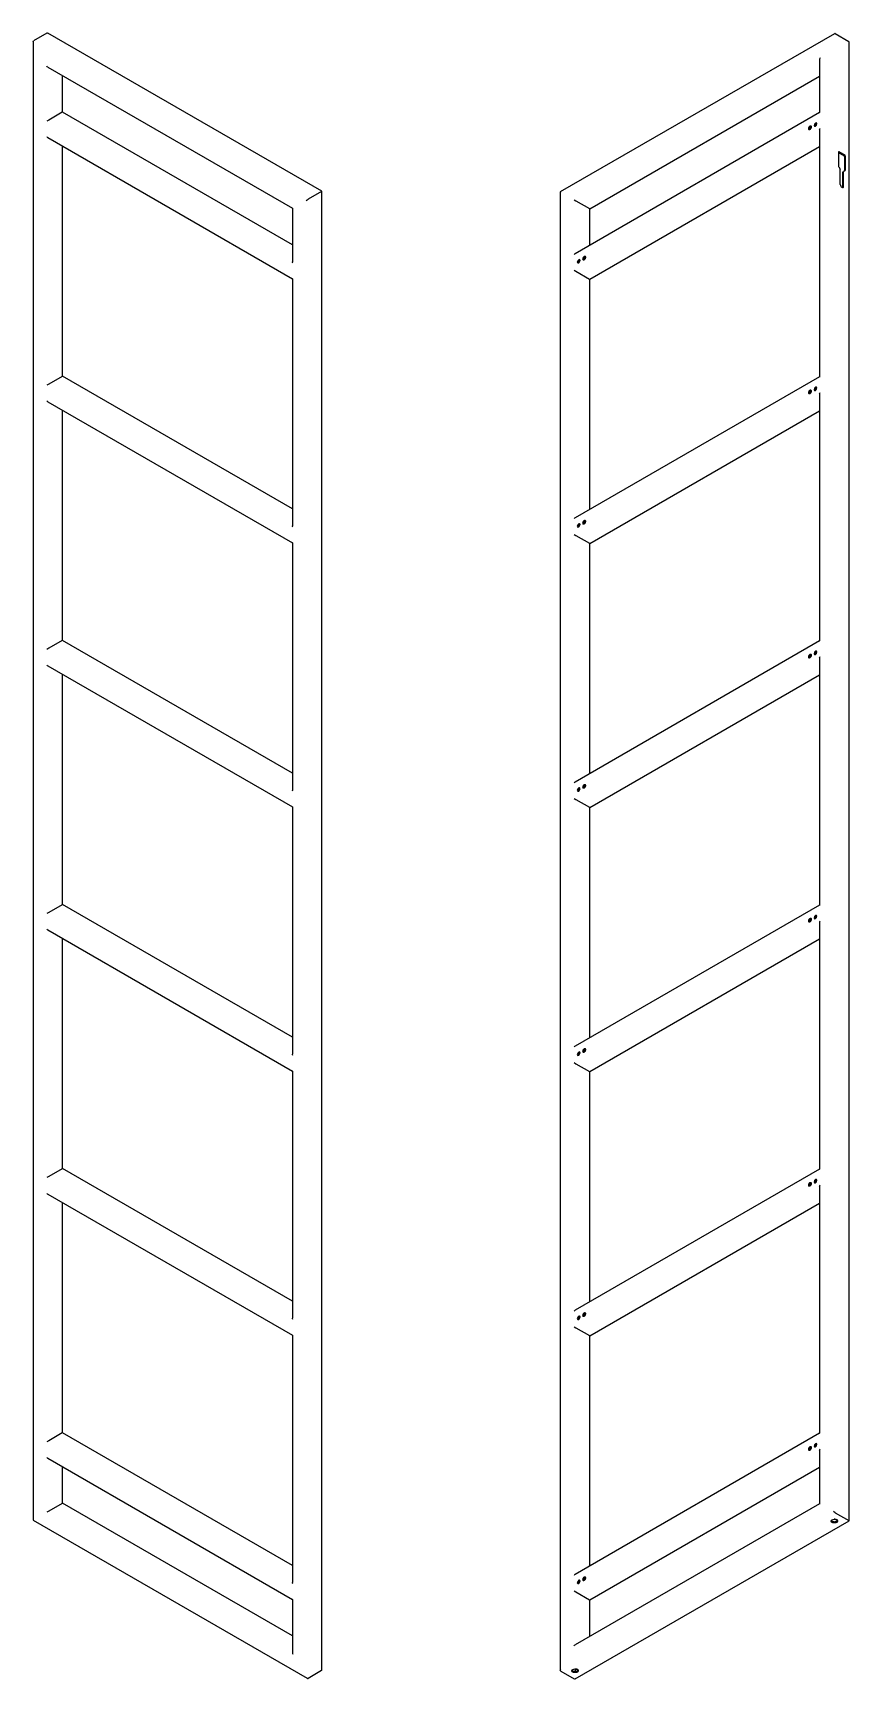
# Model space of a CAD drawing. Header units: inches. Extents: x 6 to 1987, y -21 to 287.
# Drawn here: x 1020.3 to 1099.1, y 97.5 to 256.5 of the extents above; entities that cross this region are included whole.
import ezdxf

# ---------------------------------------------------------------- set-up
doc = ezdxf.new("R2010")
doc.units = ezdxf.units.IN
doc.header["$LTSCALE"] = 12.7
doc.header["$MEASUREMENT"] = 0
doc.linetypes.add('HIDDEN', pattern=[0.15000000000000002, 0.1, -0.05])
doc.layers.add('SURFACE_THREAD_SYMBOLS', color=7, linetype='HIDDEN', lineweight=15)
doc.layers.add('Visible', color=7, linetype='Continuous', lineweight=25)

msp = doc.modelspace()

# ---------------------------------------------------------------- linework, layer by layer
at = {"layer": 'SURFACE_THREAD_SYMBOLS', "extrusion": (0, 0, -1)}
for centre, major_axis in [((1095.321495633643, 247.3119323653601), (0.1041666666666666, 0.180421959121758)), ((1073.519036547058, 234.7242767427243), (0.1041666666666666, 0.180421959121758)), ((1095.321495633643, 221.7964142113687), (0.1041666666666666, 0.180421959121758)), ((1073.519036547058, 209.2087585887329), (0.1041666666666666, 0.180421959121758)), ((1095.321495633643, 196.2808960573772), (0.1041666666666666, 0.180421959121758)), ((1073.519036547058, 183.6932404347415), (0.1041666666666666, 0.180421959121758)), ((1095.321495633643, 170.7653779033858), (0.1041666666666666, 0.180421959121758)), ((1073.519036547058, 158.17772228075), (0.1041666666666666, 0.180421959121758)), ((1095.321495633643, 145.2498597493944), (0.1041666666666666, 0.180421959121758)), ((1073.519036547058, 132.6622041267586), (0.1041666666666666, 0.180421959121758)), ((1095.321495633643, 119.7343415954029), (0.1041666666666666, 0.180421959121758)), ((1097.678518237598, 112.7260792757733), (-0.3333333333333333, -4.043859638385694e-17)), ((1073.519036547058, 107.1466859727672), (0.1041666666666666, 0.180421959121758)), ((1072.635153070575, 98.26728565517813), (-0.3333333333333333, -4.043859638385694e-17))]:
    msp.add_ellipse(centre, major_axis=major_axis, ratio=0.5773502691896258, dxfattribs=at)
at = {"layer": 'Visible'}
for p, q in [((1021.627161650043, 256.4644244744387), (1020.330799217867, 255.715969275255)), ((1048.18027759689, 241.1762513293846), (1021.715549997691, 256.4556689328122)), ((1097.678518237598, 256.4037116319905), (1071.2137906384, 241.1242940285629)), ((1097.766906585247, 256.4124671736171), (1099.063269017422, 255.6640119744333)), ((1020.294187565516, 255.6350449499798), (1020.294187565516, 112.8079298655622)), ((1099.099880669774, 112.7559725647406), (1099.099880669774, 255.5830876491581)), ((1021.715549997691, 253.1731730014824), (1045.337552732539, 239.5350033637197)), ((1096.257155805423, 253.9418396834932), (1096.257155805423, 248.7789494747604)), ((1023.136912429866, 248.830906775582), (1023.136912429866, 252.3525490186499)), ((1074.05651550275, 239.483046062898), (1096.257155805423, 252.3005917178283)), ((1023.100300777515, 248.8097690282413), (1021.803938345339, 248.0613138290576)), ((1023.136912429866, 248.830906775582), (1023.100300777515, 248.8097690282413)), ((1045.337552732539, 236.0133611206518), (1023.136912429866, 248.830906775582)), ((1096.257155805423, 248.7789494747603), (1072.635153070575, 235.1407798369976)), ((1096.293767457775, 248.7578117274196), (1096.257155805423, 248.7789494747603)), ((1021.803938345339, 248.0613138290575), (1021.627161650043, 247.9592517564415)), ((1096.257155805423, 247.1377015090955), (1096.257155805423, 223.2634313207689)), ((1021.715549997691, 246.3690348270846), (1045.337552732539, 232.730865189322)), ((1023.136912429866, 223.3153886215906), (1023.136912429866, 245.5484108442522)), ((1074.05651550275, 232.6789078885003), (1096.257155805423, 245.4964535434306)), ((1098.090997193291, 244.9645046951929), (1098.090997193291, 243.5837482010018)), ((1098.709715626829, 244.6413081319091), (1098.12045997584, 244.9815150406289)), ((1098.621327279181, 244.590277095601), (1098.090997193291, 244.896463313449)), ((1098.099626642507, 243.5547097249579), (1098.244413048096, 243.303932314231)), ((1098.65079006173, 244.539246059293), (1098.65079006173, 243.1584895651019)), ((1098.739178409378, 244.590277095601), (1098.739178409378, 243.2095206014099)), ((1098.253042497312, 241.8431063076879), (1098.253042497312, 243.2748938381871)), ((1098.488744757708, 241.604961471584), (1098.488744757708, 243.0367490020832)), ((1098.497374206924, 243.0558230484713), (1098.585762554573, 243.1068540847793)), ((1098.577133105356, 241.655992507892), (1098.577133105356, 243.0877800383911)), ((1098.730548960162, 243.1904465550218), (1098.585762554573, 243.1068540847793)), ((1046.670526817066, 240.3045963102441), (1046.847303512363, 240.4066583828601)), ((1048.143665944538, 241.1551135820438), (1046.847303512363, 240.4066583828601)), ((1048.143665944538, 241.1551135820439), (1048.18027759689, 241.1762513293846)), ((1048.18027759689, 98.34913624496708), (1048.18027759689, 241.1762513293846)), ((1071.2137906384, 241.1242940285629), (1071.2137906384, 98.29717894414541)), ((1071.2137906384, 241.1242940285629), (1071.250402290751, 241.1031562812222)), ((1072.546764722927, 240.3547010820385), (1072.723541418223, 240.2526390094225)), ((1072.723541418223, 240.2526390094225), (1074.019903850399, 239.5041838102388)), ((1045.337552732539, 239.5350033637197), (1045.374164384891, 239.5561411110604)), ((1045.337552732539, 239.5350033637197), (1045.337552732539, 234.3721131549869)), ((1074.019903850399, 239.5041838102387), (1074.05651550275, 239.483046062898)), ((1074.05651550275, 235.9614038198301), (1074.05651550275, 239.483046062898)), ((1073.483815268373, 234.6085289939664), (1073.524795043194, 234.5848693099424)), ((1045.337552732539, 232.730865189322), (1045.374164384891, 232.7520029366627)), ((1045.337552732539, 232.730865189322), (1045.337552732539, 208.8565950009955)), ((1072.546764722927, 233.5505629076407), (1072.723541418223, 233.4485008350248)), ((1072.723541418223, 233.4485008350248), (1074.019903850399, 232.700045635841)), ((1074.019903850399, 232.700045635841), (1074.05651550275, 232.6789078885003)), ((1074.05651550275, 210.4458856658387), (1074.05651550275, 232.6789078885003)), ((1023.100300777515, 223.2942508742499), (1021.803938345339, 222.5457956750661)), ((1023.136912429866, 223.3153886215906), (1023.100300777515, 223.2942508742499)), ((1045.337552732539, 210.4978429666604), (1023.136912429866, 223.3153886215906)), ((1096.257155805423, 223.2634313207689), (1072.635153070575, 209.6252616830062)), ((1096.293767457775, 223.2422935734282), (1096.257155805423, 223.2634313207689)), ((1021.803938345339, 222.5457956750661), (1021.627161650043, 222.4437336024502)), ((1096.257155805423, 221.622183355104), (1096.257155805423, 197.7479131667775)), ((1021.715549997691, 220.8535166730932), (1045.337552732539, 207.2153470353305)), ((1023.136912429866, 197.7998704675992), (1023.136912429866, 220.0328926902608)), ((1074.05651550275, 207.1633897345089), (1096.257155805423, 219.9809353894391)), ((1073.483815268373, 209.0930108399749), (1073.524795043194, 209.069351155951)), ((1045.337552732539, 207.2153470353306), (1045.374164384891, 207.2364847826713)), ((1045.337552732539, 207.2153470353305), (1045.337552732539, 183.341076847004)), ((1072.546764722927, 208.0350447536493), (1072.723541418223, 207.9329826810333)), ((1072.723541418223, 207.9329826810333), (1074.019903850399, 207.1845274818496)), ((1074.019903850399, 207.1845274818496), (1074.05651550275, 207.1633897345089)), ((1074.05651550275, 184.9303675118472), (1074.05651550275, 207.1633897345089)), ((1023.100300777515, 197.7787327202585), (1021.803938345339, 197.0302775210747)), ((1023.136912429866, 197.7998704675991), (1023.100300777515, 197.7787327202584)), ((1045.337552732539, 184.9823248126689), (1023.136912429866, 197.7998704675992)), ((1096.257155805423, 197.7479131667775), (1072.635153070575, 184.1097435290148)), ((1096.293767457775, 197.7267754194368), (1096.257155805423, 197.7479131667775)), ((1021.803938345339, 197.0302775210747), (1021.627161650043, 196.9282154484587)), ((1096.257155805423, 196.1066652011126), (1096.257155805423, 172.232395012786)), ((1021.715549997691, 195.3379985191018), (1045.337552732539, 181.6998288813391)), ((1023.136912429866, 172.2843523136077), (1023.136912429866, 194.5173745362694)), ((1074.05651550275, 181.6478715805175), (1096.257155805423, 194.4654172354477)), ((1073.483815268373, 183.5774926859835), (1073.524795043194, 183.5538330019596)), ((1045.337552732539, 181.6998288813391), (1045.374164384891, 181.7209666286798)), ((1045.337552732539, 181.6998288813391), (1045.337552732539, 157.8255586930126)), ((1072.546764722927, 182.5195265996579), (1072.723541418223, 182.4174645270419)), ((1072.723541418223, 182.4174645270419), (1074.019903850399, 181.6690093278581)), ((1074.019903850399, 181.6690093278582), (1074.05651550275, 181.6478715805175)), ((1074.05651550275, 159.4148493578558), (1074.05651550275, 181.6478715805175)), ((1023.100300777515, 172.263214566267), (1021.803938345339, 171.5147593670833)), ((1023.136912429866, 172.2843523136077), (1023.100300777515, 172.263214566267)), ((1045.337552732539, 159.4668066586775), (1023.136912429866, 172.2843523136077)), ((1096.257155805423, 172.232395012786), (1072.635153070575, 158.5942253750234)), ((1096.293767457775, 172.2112572654453), (1096.257155805423, 172.232395012786)), ((1021.803938345339, 171.5147593670833), (1021.627161650043, 171.4126972944673)), ((1096.257155805423, 170.5911470471211), (1096.257155805423, 146.7168768587946)), ((1021.715549997691, 169.8224803651104), (1045.337552732539, 156.1843107273477)), ((1023.136912429866, 146.7688341596163), (1023.136912429866, 169.0018563822779)), ((1074.05651550275, 156.132353426526), (1096.257155805423, 168.9498990814562)), ((1073.483815268373, 158.0619745319921), (1073.524795043194, 158.0383148479681)), ((1045.337552732539, 156.1843107273477), (1045.374164384891, 156.2054484746884)), ((1045.337552732539, 156.1843107273477), (1045.337552732539, 132.3100405390211)), ((1072.546764722927, 157.0040084456664), (1072.723541418223, 156.9019463730505)), ((1072.723541418223, 156.9019463730505), (1074.019903850399, 156.1534911738667)), ((1074.019903850399, 156.1534911738667), (1074.05651550275, 156.132353426526)), ((1074.05651550275, 133.8993312038644), (1074.05651550275, 156.132353426526)), ((1023.100300777515, 146.7476964122756), (1021.803938345339, 145.9992412130918)), ((1023.136912429866, 146.7688341596163), (1023.100300777515, 146.7476964122756)), ((1045.337552732539, 133.951288504686), (1023.136912429866, 146.7688341596163)), ((1096.257155805423, 146.7168768587946), (1072.635153070575, 133.0787072210319)), ((1096.293767457775, 146.6957391114539), (1096.257155805423, 146.7168768587946)), ((1021.803938345339, 145.9992412130918), (1021.627161650043, 145.8971791404758)), ((1096.257155805423, 145.0756288931297), (1096.257155805423, 121.2013587048032)), ((1021.715549997691, 144.3069622111189), (1045.337552732539, 130.6687925733562)), ((1023.136912429866, 121.2533160056248), (1023.136912429866, 143.4863382282865)), ((1074.05651550275, 130.6168352725346), (1096.257155805423, 143.4343809274648)), ((1073.483815268373, 132.5464563780006), (1073.524795043194, 132.5227966939767)), ((1045.337552732539, 130.6687925733563), (1045.374164384891, 130.689930320697)), ((1045.337552732539, 130.6687925733562), (1045.337552732539, 106.7945223850297)), ((1072.546764722927, 131.488490291675), (1072.723541418223, 131.386428219059)), ((1072.723541418223, 131.386428219059), (1074.019903850399, 130.6379730198753)), ((1074.019903850399, 130.6379730198753), (1074.05651550275, 130.6168352725346)), ((1074.05651550275, 108.3838130498729), (1074.05651550275, 130.6168352725346)), ((1023.100300777515, 121.2321782582841), (1021.803938345339, 120.4837230591004)), ((1023.136912429866, 121.2533160056249), (1023.100300777515, 121.2321782582841)), ((1045.337552732539, 108.4357703506946), (1023.136912429866, 121.2533160056248)), ((1096.257155805423, 121.2013587048032), (1072.635153070575, 107.5631890670405)), ((1096.293767457775, 121.1802209574625), (1096.257155805423, 121.2013587048032)), ((1021.803938345339, 120.4837230591004), (1021.627161650043, 120.3816609864844)), ((1096.257155805423, 119.5601107391383), (1096.257155805423, 114.3972205304055)), ((1021.715549997691, 118.7914440571275), (1045.337552732539, 105.1532744193648)), ((1023.136912429866, 114.4491778312271), (1023.136912429866, 117.970820074295)), ((1074.05651550275, 105.1013171185431), (1096.257155805423, 117.9188627734734)), ((1021.803938345339, 113.6795848847027), (1021.627161650043, 113.5775228120867)), ((1023.100300777515, 114.4280400838864), (1021.803938345339, 113.6795848847027)), ((1023.136912429866, 114.4491778312271), (1023.100300777515, 114.4280400838864)), ((1045.337552732539, 101.6316321762969), (1023.136912429866, 114.4491778312271)), ((1096.257155805423, 114.3972205304055), (1072.635153070575, 100.7590508926428)), ((1096.293767457775, 114.3760827830648), (1096.257155805423, 114.3972205304054)), ((1097.766906585247, 113.525565511265), (1097.59012988995, 113.627627583881)), ((1097.766906585247, 113.525565511265), (1099.063269017422, 112.7771103120813)), ((1020.330799217867, 112.829067612903), (1020.294187565516, 112.8079298655622)), ((1020.294187565516, 112.8079298655622), (1046.758915164715, 97.52851226213463)), ((1072.635153070575, 97.47655496131296), (1099.099880669774, 112.7559725647406)), ((1099.099880669774, 112.7559725647406), (1099.063269017422, 112.7771103120813)), ((1073.483815268373, 107.0309382240092), (1073.524795043194, 107.0072785399852)), ((1045.337552732539, 105.1532744193648), (1045.374164384891, 105.1744121667055)), ((1045.337552732539, 105.1532744193648), (1045.337552732539, 99.99038421063197)), ((1072.546764722927, 105.9729721376836), (1072.723541418223, 105.8709100650676)), ((1072.723541418223, 105.8709100650676), (1074.019903850399, 105.1224548658838)), ((1074.019903850399, 105.1224548658838), (1074.05651550275, 105.1013171185431)), ((1074.05651550275, 101.5796748754752), (1074.05651550275, 105.1013171185431)), ((1048.143665944538, 98.26821191969184), (1046.847303512363, 97.51975672050808)), ((1071.250402290751, 98.21625461887017), (1072.546764722927, 97.46779941968641)), ((1072.635153070575, 98.43567948369179), (1072.635153070575, 98.20095389928048))]:
    msp.add_line(p, q, dxfattribs=at)
at = {"layer": 'Visible', "extrusion": (0, 0, -1)}
for centre, major_axis, ratio, start_param, end_param in [((1021.715549997691, 256.3113313655148), (0.08838834764833337, -0.1530931089239402), 0.5773502691896368, 3.141592653588829, 3.926990816987343), ((1020.419187565516, 255.562876166331), (0.08838834764833337, -0.1530931089239402), 0.5773502691897173, 1.570796326795101, 3.141592653589793), ((1021.715549997691, 253.3175105687798), (0.08838834764833337, -0.1530931089239402), 0.5773502691897173, 0.7853981633974809, 1.570796326795101), ((1096.382155805423, 247.2098702927441), (0.08838834764833337, 0.1530931089239402), 0.5773502691897173, 3.926990816986732, 4.712388980384624), ((1045.462552732539, 234.2999443713381), (0.08838834764833337, -0.1530931089239402), 0.5773502691897173, 1.570796326795101, 2.356194490192657), ((1096.382155805423, 221.6943521387527), (0.08838834764833337, 0.1530931089239402), 0.5773502691897173, 3.92699081698752, 4.712388980384624), ((1045.462552732539, 208.7844262173467), (0.08838834764833337, -0.1530931089239402), 0.5773502691897173, 1.570796326794962, 2.356194490192853), ((1096.382155805423, 196.1788339847613), (0.08838834764833337, 0.1530931089239402), 0.5773502691897173, 3.926990816986732, 4.712388980384624), ((1045.462552732539, 183.2689080633553), (0.08838834764833337, -0.1530931089239402), 0.5773502691897173, 1.570796326794962, 2.356194490192657), ((1096.382155805423, 170.6633158307698), (0.08838834764833337, 0.1530931089239402), 0.5773502691897173, 3.926990816986732, 4.712388980384624), ((1045.462552732539, 157.7533899093639), (0.08838834764833337, -0.1530931089239402), 0.5773502691897173, 1.570796326794962, 2.356194490192657), ((1096.382155805423, 145.1477976767784), (0.08838834764833337, 0.1530931089239402), 0.5773502691897173, 3.926990816986732, 4.712388980384624), ((1045.462552732539, 132.2378717553724), (0.08838834764833337, -0.1530931089239402), 0.5773502691897173, 1.570796326794962, 2.356194490192853), ((1096.382155805423, 119.632279522787), (0.08838834764833337, 0.1530931089239544), 0.577350269189677, 3.92699081698711, 4.712388980384647), ((1045.462552732539, 106.722353601381), (0.08838834764833337, -0.1530931089239544), 0.577350269189677, 1.570796326794939, 2.356194490192575), ((1072.635153070575, 100.6147133253454), (0.08838834764833337, 0.1530931089239544), 0.577350269189677, 4.712388980384647, 5.497787143782118), ((1071.3387906384, 98.3693477277941), (0.08838834764833337, 0.1530931089239544), 0.577350269189677, 3.141592653589932, 4.712388980384647), ((1072.635153070575, 97.62089252861036), (0.08838834764833337, 0.1530931089239544), 0.577350269189677, 2.356194490192324, 3.141592653589793)]:
    msp.add_ellipse(centre, major_axis=major_axis, ratio=ratio, start_param=start_param, end_param=end_param, dxfattribs=at)
at = {"layer": 'Visible'}
for centre, major_axis, ratio, start_param, end_param in [((1097.678518237598, 256.2593740646931), (-0.08838834764833337, -0.1530931089239402), 0.5773502691896368, 3.141592653589793, 4.712388980384894), ((1098.974880669774, 255.5109188655094), (-0.08838834764833337, -0.1530931089239402), 0.5773502691897173, 2.356194490191944, 3.141592653589793), ((1096.382155805423, 254.0140084671419), (-0.08838834764833337, -0.1530931089239402), 0.5773502691897173, 4.712388980384477, 5.49778714378245), ((1095.409883981292, 247.2609013290522), (-0.08749999999997726, -0.1515544456622706), 0.5773502691895627, 3.671062989354797, 5.753714971414317), ((1095.940214067181, 247.5670875469), (-0.09375, -0.1623797632096), 0.5773502691895942, 3.632475331729229, 5.792302629038688), ((1021.715549997691, 246.5133723943821), (-0.08838834764833337, 0.1530931089239402), 0.5773502691897173, 1.570796326794831, 2.356194490192312), ((1098.12045997584, 244.9474943497569), (-0.02083333333331439, 0.03608439182434608), 0.5773502691894076, 5.497787143782327, 7.068583470579013), ((1098.12045997584, 243.5667378555657), (-0.02083333333331439, 0.03608439182428924), 0.5773502691897485, 0.7853981633966731, 1.57079632678929), ((1098.621327279181, 244.556256404729), (-0.02083333333337123, 0.03608439182437451), 0.577350269189854, 3.926990816985356, 5.497787143781743), ((1098.709715626829, 244.607287441037), (-0.02083333333337123, 0.03608439182437451), 0.577350269189854, 3.92699081698838, 5.497787143781743), ((1098.223579714763, 243.291904183623), (-0.02083333333331439, 0.03608439182437451), 0.5773502691890664, 3.926990816987403, 4.712388980379674), ((1098.415087801334, 241.74954940779), (-0.1145833333333144, 0.1984641550339461), 0.5773502691895602, 0.7853981633981657, 3.926990816987256), ((1098.518207540257, 243.0197386566472), (-0.02083333333331439, 0.03608439182437451), 0.5773502691890664, 0, 0.7853981633984454), ((1098.606595887906, 243.0707696929551), (-0.02083333333331439, 0.03608439182437451), 0.5773502691890664, 0, 0.7853981633962575), ((1098.62132727918, 243.175499910538), (-0.02083333333337123, 0.03608439182440293), 0.5773502691898541, 3.141592653595066, 3.926990816984915), ((1098.709715626829, 243.2265309468459), (-0.02083333333337123, 0.03608439182440293), 0.5773502691898541, 3.141592653595066, 3.926990816984915), ((1098.326699453686, 241.698518371482), (-0.1145833333333144, 0.1984641550339461), 0.5773502691895602, 3.537553217003536, 3.926990816987256), ((1072.635153070575, 234.9964422697003), (-0.08838834764833337, -0.1530931089239402), 0.5773502691897173, 3.926990816987273, 4.712388980385173), ((1073.077094808817, 234.3670594885684), (-0.09375, -0.1623797632096), 0.5773502691895942, 3.632475331867325, 5.792302628900988), ((1073.607424894706, 234.6732457064164), (-0.08749999999997726, -0.1515544456622706), 0.5773502691895627, 3.671062989366154, 5.753714971403534), ((1095.409883981292, 221.7453831750607), (-0.08749999999997726, -0.1515544456622706), 0.5773502691895627, 3.671062989301634, 5.753714971467284), ((1095.940214067181, 222.0515693929086), (-0.09375, -0.1623797632096), 0.5773502691895942, 3.632475331811698, 5.792302628956629), ((1021.715549997691, 220.9978542403906), (-0.08838834764833337, 0.1530931089239402), 0.5773502691897173, 1.570796326794831, 2.356194490192312), ((1072.635153070575, 209.4809241157088), (-0.08838834764833337, -0.1530931089239402), 0.5773502691897173, 3.926990816987273, 4.712388980385173), ((1073.077094808817, 208.851541334577), (-0.09375, -0.1623797632096), 0.5773502691895942, 3.632475331881636, 5.792302628887335), ((1073.607424894706, 209.1577275524249), (-0.08749999999997726, -0.1515544456622706), 0.5773502691895627, 3.671062989329974, 5.753714971437044), ((1095.409883981292, 196.2298650210692), (-0.08749999999997726, -0.1515544456622706), 0.5773502691895627, 3.671062989383188, 5.75371497138504), ((1095.940214067181, 196.5360512389172), (-0.09375, -0.1623797632096), 0.5773502691895942, 3.632475331921007, 5.792302628847803), ((1021.715549997691, 195.4823360863992), (-0.08838834764833337, 0.1530931089239402), 0.5773502691897173, 1.570796326794692, 2.356194490192312), ((1072.635153070575, 183.9654059617174), (-0.08838834764833337, -0.1530931089239402), 0.5773502691897173, 3.926990816987273, 4.712388980384755), ((1073.077094808817, 183.3360231805856), (-0.09375, -0.1623797632096), 0.5773502691895942, 3.632475331897784, 5.792302628871655), ((1073.607424894706, 183.6422093984335), (-0.08749999999997726, -0.1515544456622706), 0.5773502691895627, 3.671062989333793, 5.753714971433773), ((1095.409883981292, 170.7143468670778), (-0.08749999999997726, -0.1515544456622706), 0.5773502691895627, 3.6710629893453, 5.753714971424331), ((1095.940214067181, 171.0205330849257), (-0.09375, -0.1623797632095716), 0.57735026918967, 3.632475331953307, 5.792302628817215), ((1021.715549997691, 169.9668179324078), (-0.08838834764833337, 0.1530931089239402), 0.5773502691897173, 1.570796326794831, 2.356194490192312), ((1072.635153070575, 158.449887807726), (-0.08838834764833337, -0.1530931089239402), 0.5773502691897173, 3.926990816987273, 4.712388980384755), ((1073.077094808817, 157.8205050265941), (-0.09375, -0.1623797632095716), 0.57735026918967, 3.63247533183865, 5.792302628929952), ((1073.607424894706, 158.126691244442), (-0.08749999999997726, -0.1515544456622706), 0.5773502691895627, 3.671062989341431, 5.75371497142684), ((1095.409883981292, 145.1988287130864), (-0.08749999999997726, -0.1515544456622706), 0.5773502691895627, 3.671062989360425, 5.75371497140796), ((1095.940214067181, 145.5050149309343), (-0.09375, -0.1623797632095716), 0.57735026918967, 3.63247533189768, 5.792302628871362), ((1021.715549997691, 144.4512997784163), (-0.08838834764833337, 0.1530931089239402), 0.5773502691897173, 1.570796326794831, 2.356194490191403), ((1072.635153070575, 132.9343696537345), (-0.08838834764833337, -0.1530931089239402), 0.5773502691897173, 3.926990816987273, 4.712388980384755), ((1073.077094808817, 132.3049868726027), (-0.09375, -0.1623797632095716), 0.57735026918967, 3.632475331878075, 5.792302628890521), ((1073.607424894706, 132.6111730904506), (-0.08749999999997726, -0.1515544456622706), 0.5773502691895627, 3.671062989360476, 5.75371497140796), ((1095.409883981292, 119.683310559095), (-0.08749999999997726, -0.1515544456622706), 0.5773502691895627, 3.671062989364219, 5.753714971404303), ((1095.940214067181, 119.9894967769429), (-0.09375, -0.1623797632095858), 0.5773502691896321, 3.632475331870809, 5.792302628897162), ((1021.715549997691, 118.9357816244249), (-0.08838834764833337, 0.1530931089239544), 0.577350269189677, 1.570796326794785, 2.356194490192324), ((1097.678518237598, 112.8281413483893), (0.2916666666666856, 0), 0.5773502691895973, 3.44947974516208, 5.97529821560738), ((1072.635153070575, 107.4188514997431), (-0.08838834764833337, -0.1530931089239544), 0.577350269189677, 3.926990816987262, 4.712388980384731), ((1073.077094808817, 106.7894687186113), (-0.09375, -0.1623797632095858), 0.5773502691896321, 3.632475331879882, 5.79230262888955), ((1073.607424894706, 107.0956549364592), (-0.08749999999997726, -0.1515544456622706), 0.5773502691895627, 3.671062989364219, 5.753714971404497), ((1045.462552732539, 99.91821542698328), (-0.08838834764833337, 0.1530931089239544), 0.577350269189677, 0.7853981633972181, 1.570796326794854), ((1046.758915164715, 97.67284982943202), (-0.08838834764833337, 0.1530931089239544), 0.577350269189677, 1.570796326794785, 3.141592653589793), ((1048.05527759689, 98.42130502861578), (-0.08838834764833337, 0.1530931089239544), 0.577350269189677, 3.141592653589793, 3.926990816987011), ((1072.635153070575, 98.3693477277941), (0.2916666666666856, 0), 0.5773502691895973, 3.449479745161839, 5.97529821560754)]:
    msp.add_ellipse(centre, major_axis=major_axis, ratio=ratio, start_param=start_param, end_param=end_param, dxfattribs=at)
at = {"layer": 'Visible', "extrusion": (0, 0, -1)}
for centre, major_axis, ratio in [((1095.321495633643, 247.3119323653601), (0.08749999999999998, 0.1515544456622768), 0.577350269189626), ((1095.851825719533, 247.618118583208), (0.0937500000000035, 0.1623797632095884), 0.577350269189626), ((1072.988706461168, 234.4180905248764), (0.0937500000000035, 0.1623797632095884), 0.577350269189626), ((1073.519036547058, 234.7242767427244), (0.08749999999999998, 0.1515544456622768), 0.577350269189626), ((1095.321495633643, 221.7964142113687), (0.08749999999999998, 0.1515544456622768), 0.577350269189626), ((1095.851825719533, 222.1026004292166), (0.0937500000000035, 0.1623797632095884), 0.577350269189626), ((1072.988706461168, 208.902572370885), (0.0937500000000035, 0.1623797632095884), 0.577350269189626), ((1073.519036547058, 209.2087585887329), (0.08749999999999998, 0.1515544456622768), 0.577350269189626), ((1095.321495633643, 196.2808960573773), (0.08749999999999998, 0.1515544456622768), 0.577350269189626), ((1095.851825719533, 196.5870822752252), (0.0937500000000035, 0.1623797632095884), 0.577350269189626), ((1072.988706461168, 183.3870542168935), (0.0937500000000035, 0.1623797632095884), 0.577350269189626), ((1073.519036547058, 183.6932404347415), (0.08749999999999998, 0.1515544456622768), 0.577350269189626), ((1095.321495633643, 170.7653779033858), (0.08749999999999998, 0.1515544456622768), 0.577350269189626), ((1095.851825719533, 171.0715641212337), (0.09374999999999895, 0.1623797632095804), 0.577350269189626), ((1072.988706461168, 157.8715360629021), (0.09374999999999895, 0.1623797632095804), 0.577350269189626), ((1073.519036547058, 158.17772228075), (0.08749999999999998, 0.1515544456622768), 0.577350269189626), ((1095.321495633643, 145.2498597493944), (0.08749999999999998, 0.1515544456622768), 0.577350269189626), ((1095.851825719533, 145.5560459672423), (0.09374999999999895, 0.1623797632095804), 0.577350269189626), ((1072.988706461168, 132.3560179089107), (0.09374999999999895, 0.1623797632095804), 0.577350269189626), ((1073.519036547058, 132.6622041267586), (0.08749999999999998, 0.1515544456622768), 0.577350269189626), ((1095.321495633643, 119.7343415954029), (0.08749999999999998, 0.1515544456622768), 0.577350269189626), ((1095.851825719533, 120.0405278132508), (0.09374999999999999, 0.1623797632095822), 0.5773502691896258), ((1072.988706461168, 106.8404997549193), (0.09374999999999999, 0.1623797632095822), 0.5773502691896258), ((1073.519036547058, 107.1466859727672), (0.08749999999999998, 0.1515544456622768), 0.577350269189626)]:
    msp.add_ellipse(centre, major_axis=major_axis, ratio=ratio, dxfattribs=at)
at = {"layer": 'Visible'}
for centre in [(1097.678518237598, 112.7260792757733), (1072.635153070575, 98.26728565517814)]:
    msp.add_ellipse(centre, major_axis=(0.2916666666666666, 3.538377183587482e-17), ratio=0.5773502691896258, dxfattribs=at)

doc.saveas('drawing.dxf')
